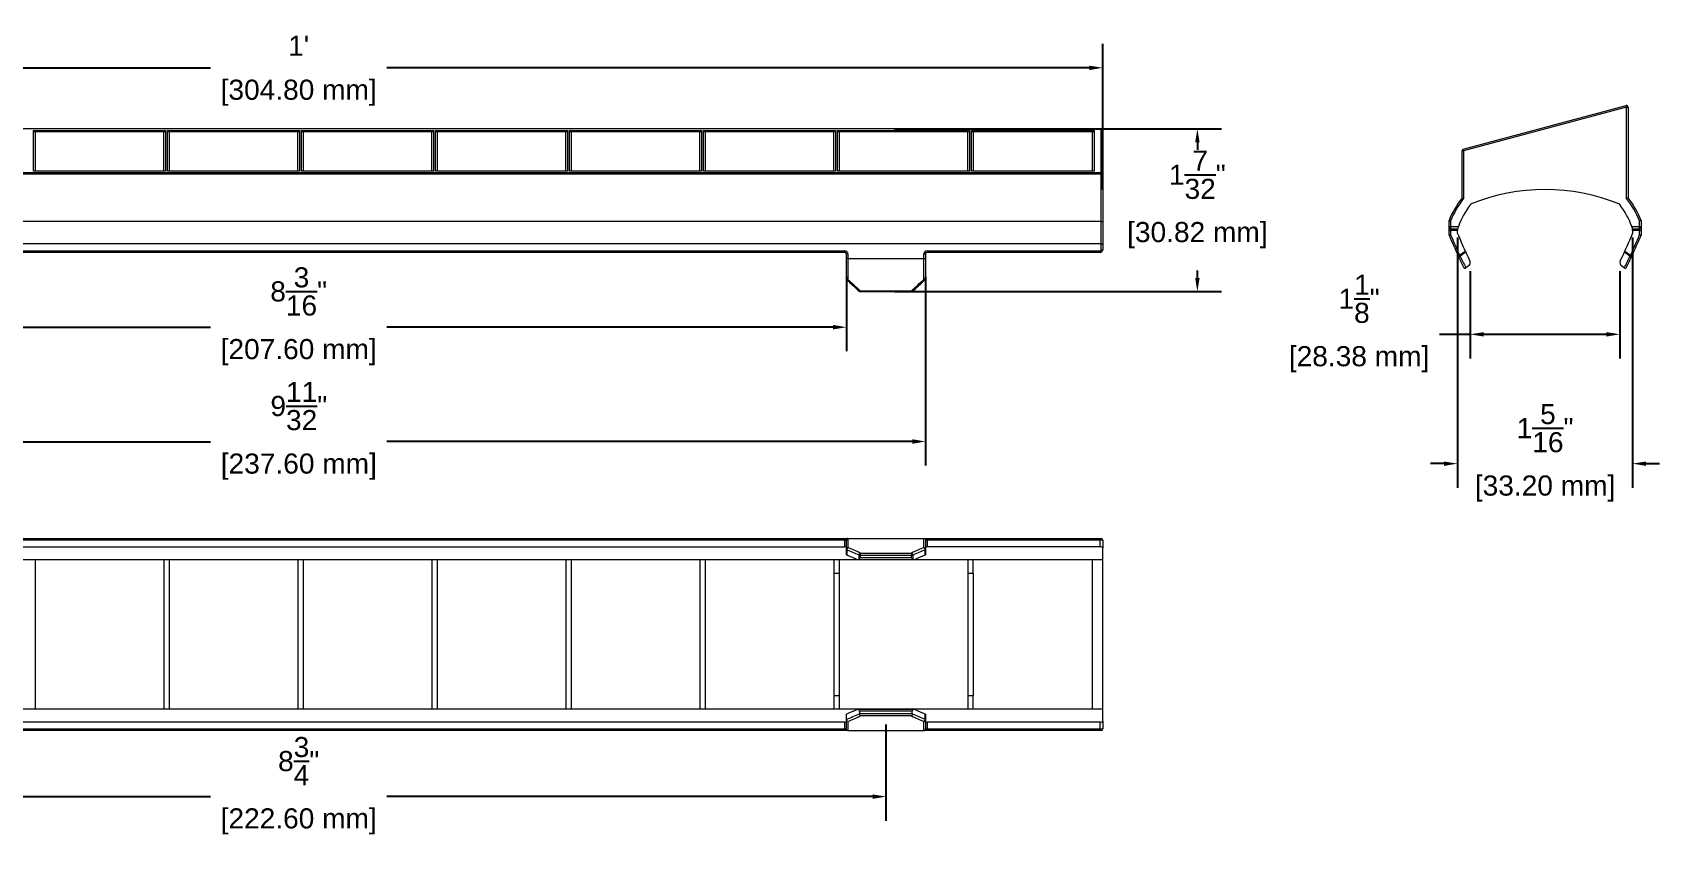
# Model space of a CAD drawing. Header units: inches. Extents: x 0.1 to 20.2, y 3.3 to 17.2.
# Drawn here: x 8.09 to 20.23, y 3.35 to 9.46 of the extents above; entities that cross this region are included whole.
import ezdxf

# ---------------------------------------------------------------- set-up
doc = ezdxf.new("R2010")
doc.units = ezdxf.units.IN
doc.header["$MEASUREMENT"] = 0
doc.layers.get('Defpoints').update_dxf_attribs({"color": 1})
doc.layers.add('Asymetric', color=7, linetype='Continuous')
doc.styles.get("Standard").update_dxf_attribs({"font": 'Arial.ttf'})
doc.dimstyles.new('.1 DIM', dxfattribs={"dimscale": 0, "dimtxt": 0.15, "dimasz": 0.1, "dimexe": 0.18, "dimexo": 0.0625, "dimgap": 0.09, "dimtad": 0, "dimtih": 1, "dimtoh": 1, "dimdec": 5, "dimzin": 0, "dimdsep": 46, "dimlunit": 4, "dimtxsty": 'Standard', "dimcen": 0.09, "dimadec": 0, "dimazin": 0, "dimtfac": 1, "dimtdec": 5, "dimtofl": 0, "dimtmove": 0, "dimatfit": 3, "dimfxl": 1, "dimtolj": 1, "dimtzin": 0, "dimarcsym": 0})

# ---------------------------------------------------------------- blocks, each defined once
blk = doc.blocks.new('*D4')
at = {"layer": 'Defpoints', "color": 0, "lineweight": -2, "transparency": 16777216}
for p, q in [((4.072, 8.285), (4.072, 9.374)), ((16.072, 8.285), (16.072, 9.374)), ((4.172, 9.194), (9.414, 9.194)), ((15.972, 9.194), (10.73, 9.194))]:
    blk.add_line(p, q, dxfattribs=at)
at = {"layer": 'Defpoints', "color": 0, "transparency": 16777216}
for p in [(16.072, 9.194), (4.072, 8.222), (16.072, 8.222)]:
    blk.add_point(p, dxfattribs=at)
for points in [[(4.172, 9.21), (4.172, 9.177), (4.072, 9.194)], [(15.972, 9.21), (15.972, 9.177), (16.072, 9.194)]]:
    blk.add_solid(points, dxfattribs=at)
at = {"layer": 'Defpoints', "color": 0, "transparency": 16777216, "char_height": 0.15, "attachment_point": 5}
for s, insert in [("\\A1;1'", (10.072, 9.359)), ('\\A1;[304.80 mm]', (10.072, 9.008))]:
    blk.add_mtext(s, dxfattribs=dict(at, insert=insert))
blk = doc.blocks.new('*D6')
at = {"layer": 'Defpoints', "color": 0, "lineweight": -2, "transparency": 16777216}
for p, q in [((14.517, 8.738), (16.958, 8.738)), ((16.778, 8.638), (16.778, 8.581)), ((16.778, 7.625), (16.778, 7.682)), ((14.517, 7.525), (16.958, 7.525))]:
    blk.add_line(p, q, dxfattribs=at)
at = {"layer": 'Defpoints', "color": 0, "transparency": 16777216}
for p in [(14.454, 8.738), (16.778, 8.738), (14.454, 7.525)]:
    blk.add_point(p, dxfattribs=at)
for points in [[(16.762, 8.638), (16.795, 8.638), (16.778, 8.738)], [(16.762, 7.625), (16.795, 7.625), (16.778, 7.525)]]:
    blk.add_solid(points, dxfattribs=at)
at = {"layer": 'Defpoints', "color": 0, "transparency": 16777216, "char_height": 0.15, "attachment_point": 5}
for s, insert in [('\\A1;1{\\H1x;\\S7/32;}"', (16.778, 8.396)), ('\\A1;[30.82 mm]', (16.778, 7.946))]:
    blk.add_mtext(s, dxfattribs=dict(at, insert=insert))
blk = doc.blocks.new('*D7')
at = {"layer": 'Defpoints', "color": 0, "lineweight": -2, "transparency": 16777216}
for p, q in [((5.986, 7.635), (5.986, 7.079)), ((14.159, 7.635), (14.159, 7.079)), ((6.086, 7.259), (9.414, 7.259)), ((14.059, 7.259), (10.73, 7.259))]:
    blk.add_line(p, q, dxfattribs=at)
at = {"layer": 'Defpoints', "color": 0, "transparency": 16777216}
for p in [(5.986, 7.697), (14.159, 7.697), (5.986, 7.259)]:
    blk.add_point(p, dxfattribs=at)
for points in [[(6.086, 7.276), (6.086, 7.242), (5.986, 7.259)], [(14.059, 7.276), (14.059, 7.242), (14.159, 7.259)]]:
    blk.add_solid(points, dxfattribs=at)
at = {"layer": 'Defpoints', "color": 0, "transparency": 16777216, "char_height": 0.15, "attachment_point": 5}
for s, insert in [('\\A1;8{\\H1x;\\S3/16;}"', (10.072, 7.526)), ('\\A1;[207.60 mm]', (10.072, 7.073))]:
    blk.add_mtext(s, dxfattribs=dict(at, insert=insert))
blk = doc.blocks.new('*D8')
at = {"layer": 'Defpoints', "color": 0, "lineweight": -2, "transparency": 16777216}
for p, q in [((5.69, 4.296), (5.69, 3.577)), ((14.454, 4.296), (14.454, 3.577)), ((5.79, 3.757), (9.414, 3.757)), ((14.354, 3.757), (10.73, 3.757))]:
    blk.add_line(p, q, dxfattribs=at)
at = {"layer": 'Defpoints', "color": 0, "transparency": 16777216}
for p in [(5.69, 4.358), (14.454, 4.358), (14.454, 3.757)]:
    blk.add_point(p, dxfattribs=at)
for points in [[(5.79, 3.774), (5.79, 3.74), (5.69, 3.757)], [(14.354, 3.774), (14.354, 3.74), (14.454, 3.757)]]:
    blk.add_solid(points, dxfattribs=at)
at = {"layer": 'Defpoints', "color": 0, "transparency": 16777216, "char_height": 0.15, "attachment_point": 5}
for s, insert in [('\\A1;8{\\H1x;\\S3/4;}"', (10.072, 4.022)), ('\\A1;[222.60 mm]', (10.072, 3.572))]:
    blk.add_mtext(s, dxfattribs=dict(at, insert=insert))
blk = doc.blocks.new('*D17')
at = {"layer": 'Defpoints', "color": 0, "lineweight": -2, "transparency": 16777216}
for p, q in [((5.395, 7.631), (5.396, 6.223)), ((14.749, 7.635), (14.75, 6.226)), ((5.496, 6.403), (9.415, 6.404)), ((14.65, 6.406), (10.731, 6.405))]:
    blk.add_line(p, q, dxfattribs=at)
at = {"layer": 'Defpoints', "color": 0, "transparency": 16777216}
for p in [(5.395, 7.694), (14.749, 7.697), (5.396, 6.403)]:
    blk.add_point(p, dxfattribs=at)
for points in [[(5.496, 6.419), (5.496, 6.386), (5.396, 6.403)], [(14.65, 6.423), (14.65, 6.389), (14.75, 6.406)]]:
    blk.add_solid(points, dxfattribs=at)
at = {"layer": 'Defpoints', "color": 0, "transparency": 16777216, "char_height": 0.15, "attachment_point": 5}
for s, insert in [('\\A1;9{\\H1x;\\S11/32;}"', (10.073, 6.671)), ('\\A1;[237.60 mm]', (10.073, 6.219))]:
    blk.add_mtext(s, dxfattribs=dict(at, insert=insert))
blk = doc.blocks.new('*D18')
at = {"layer": 'Defpoints', "color": 0, "lineweight": -2, "transparency": 16777216}
for p, q in [((18.719, 7.929), (18.719, 6.061)), ((20.026, 7.929), (20.026, 6.061)), ((18.619, 6.241), (18.519, 6.241)), ((20.126, 6.241), (20.226, 6.241))]:
    blk.add_line(p, q, dxfattribs=at)
at = {"layer": 'Defpoints', "color": 0, "transparency": 16777216}
for p in [(18.719, 7.991), (20.026, 7.991), (18.719, 6.241)]:
    blk.add_point(p, dxfattribs=at)
for points in [[(18.619, 6.257), (18.619, 6.224), (18.719, 6.241)], [(20.126, 6.257), (20.126, 6.224), (20.026, 6.241)]]:
    blk.add_solid(points, dxfattribs=at)
at = {"layer": 'Defpoints', "color": 0, "transparency": 16777216, "char_height": 0.15, "attachment_point": 5}
for s, insert in [('\\A1;1{\\H1x;\\S5/16;}"', (19.373, 6.506)), ('\\A1;[33.20 mm]', (19.373, 6.055))]:
    blk.add_mtext(s, dxfattribs=dict(at, insert=insert))
blk = doc.blocks.new('*D19')
at = {"layer": 'Defpoints', "color": 0, "lineweight": -2, "transparency": 16777216}
for p, q in [((18.814, 7.677), (18.814, 7.026)), ((19.931, 7.677), (19.931, 7.026)), ((18.584, 7.206), (18.814, 7.206)), ((18.914, 7.206), (19.831, 7.206))]:
    blk.add_line(p, q, dxfattribs=at)
at = {"layer": 'Defpoints', "color": 0, "transparency": 16777216}
for p in [(18.814, 7.74), (19.931, 7.74), (19.931, 7.206)]:
    blk.add_point(p, dxfattribs=at)
for points in [[(18.914, 7.222), (18.914, 7.189), (18.814, 7.206)], [(19.831, 7.222), (19.831, 7.189), (19.931, 7.206)]]:
    blk.add_solid(points, dxfattribs=at)
at = {"layer": 'Defpoints', "color": 0, "transparency": 16777216, "char_height": 0.15, "attachment_point": 5}
for s, insert in [('\\A1;1{\\H1x;\\S1/8;}"', (17.985, 7.471)), ('\\A1;[28.38 mm]', (17.985, 7.02))]:
    blk.add_mtext(s, dxfattribs=dict(at, insert=insert))

msp = doc.modelspace()

# ---------------------------------------------------------------- linework, layer by layer
at = {"layer": 'Asymetric', "linetype": 'Continuous', "lineweight": 15}
for p, q in [((18.761858, 8.586182), (19.977784, 8.911988)), ((19.98084, 8.90058), (18.764915, 8.574774)), ((19.98084, 8.21875), (19.98084, 8.90058)), ((19.98084, 8.90058), (19.992652, 8.90058)), ((19.992652, 8.90058), (19.992652, 8.222879)), ((16.060398, 8.738113), (4.08402, 8.738113)), ((16.060398, 8.73771), (4.08402, 8.73771)), ((8.093863, 8.727161), (9.078115, 8.727161)), ((8.093863, 8.422453), (8.093863, 8.727161)), ((9.066706, 8.715753), (8.105271, 8.715753)), ((8.105674, 8.712588), (8.105674, 8.422856)), ((9.066304, 8.422856), (9.066304, 8.712588)), ((9.078115, 8.727161), (9.078115, 8.422453)), ((9.093863, 8.727161), (10.078115, 8.727161)), ((9.093863, 8.422453), (9.093863, 8.727161)), ((10.066706, 8.715753), (9.105271, 8.715753)), ((9.105674, 8.712588), (9.105674, 8.422856)), ((10.066304, 8.422856), (10.066304, 8.712588)), ((10.078115, 8.727161), (10.078115, 8.422453)), ((10.093863, 8.727161), (11.078115, 8.727161)), ((10.093863, 8.422453), (10.093863, 8.727161)), ((11.066706, 8.715753), (10.105271, 8.715753)), ((10.105674, 8.712588), (10.105674, 8.422856)), ((11.066304, 8.422856), (11.066304, 8.712588)), ((11.078115, 8.727161), (11.078115, 8.422453)), ((11.093863, 8.727161), (12.078114, 8.727161)), ((11.093863, 8.422453), (11.093863, 8.727161)), ((12.066706, 8.715753), (11.105271, 8.715753)), ((11.105674, 8.712588), (11.105674, 8.422856)), ((12.066304, 8.422856), (12.066304, 8.712588)), ((12.078114, 8.727161), (12.078114, 8.422453)), ((12.093863, 8.727161), (13.078115, 8.727161)), ((12.093863, 8.422453), (12.093863, 8.727161)), ((13.066706, 8.715753), (12.105271, 8.715753)), ((12.105674, 8.712588), (12.105674, 8.422856)), ((13.066303, 8.422856), (13.066303, 8.712588)), ((13.078115, 8.727161), (13.078115, 8.422453)), ((13.093863, 8.727161), (14.078115, 8.727161)), ((13.093863, 8.422453), (13.093863, 8.727161)), ((14.066706, 8.715753), (13.105271, 8.715753)), ((13.105674, 8.712588), (13.105674, 8.422856)), ((14.066304, 8.422856), (14.066304, 8.712588)), ((14.078115, 8.727161), (14.078115, 8.422453)), ((14.093863, 8.727161), (15.078114, 8.727161)), ((14.093863, 8.422453), (14.093863, 8.727161)), ((15.066706, 8.715753), (14.105271, 8.715753)), ((14.105673, 8.712588), (14.105673, 8.422856)), ((15.066303, 8.422856), (15.066303, 8.712588)), ((15.078114, 8.727161), (15.078114, 8.422453)), ((15.093863, 8.727161), (16.007642, 8.727161)), ((15.093863, 8.422453), (15.093863, 8.727161)), ((15.996234, 8.715753), (15.105271, 8.715753)), ((15.105673, 8.712588), (15.105673, 8.422856)), ((15.995831, 8.422856), (15.995831, 8.712588)), ((16.007642, 8.727161), (16.007642, 8.422453)), ((16.060398, 8.738113), (16.060398, 8.73771)), ((16.060398, 8.411904), (16.060398, 8.73771)), ((16.072209, 8.726302), (16.072209, 8.400496)), ((18.753104, 8.222879), (18.753104, 8.574774)), ((18.764915, 8.574774), (18.753104, 8.574774)), ((18.764915, 8.574774), (18.764915, 8.21875)), ((4.08402, 8.411904), (16.060398, 8.411904)), ((16.060398, 8.400496), (4.08402, 8.400496)), ((9.078115, 8.422453), (8.093863, 8.422453)), ((9.075058, 8.422856), (8.09692, 8.422856)), ((10.078115, 8.422453), (9.093863, 8.422453)), ((10.075058, 8.422856), (9.09692, 8.422856)), ((11.078115, 8.422453), (10.093863, 8.422453)), ((11.075058, 8.422856), (10.09692, 8.422856)), ((12.078114, 8.422453), (11.093863, 8.422453)), ((12.075058, 8.422856), (11.09692, 8.422856)), ((13.078115, 8.422453), (12.093863, 8.422453)), ((13.075058, 8.422856), (12.09692, 8.422856)), ((14.078115, 8.422453), (13.093863, 8.422453)), ((14.075057, 8.422856), (13.096919, 8.422856)), ((15.078114, 8.422453), (14.093863, 8.422453)), ((15.075057, 8.422856), (14.096919, 8.422856)), ((16.007642, 8.422453), (15.093863, 8.422453)), ((16.004585, 8.422856), (15.096919, 8.422856)), ((16.060398, 8.411904), (16.060398, 8.400496)), ((16.060398, 8.048601), (16.060398, 8.400496)), ((16.072209, 8.400496), (16.060398, 8.400496)), ((16.072209, 8.400496), (16.072209, 8.044472)), ((18.816096, 8.175767), (18.816096, 8.173027)), ((19.929659, 8.173027), (19.929659, 8.175767)), ((16.060398, 8.048601), (4.08402, 8.048601)), ((16.060398, 7.879759), (16.060398, 8.048601)), ((16.072209, 8.044472), (16.072209, 7.87753)), ((18.656342, 8.011076), (18.656342, 8.054037)), ((18.668154, 8.051808), (18.668154, 8.011076)), ((20.077602, 8.011076), (20.077602, 8.051808)), ((20.089413, 8.054037), (20.089413, 8.011076)), ((18.656342, 8.003201), (18.656342, 8.011076)), ((18.656342, 8.011076), (18.668154, 8.011076)), ((18.656342, 7.979579), (18.656342, 8.003201)), ((18.656342, 7.979579), (18.668154, 7.979579)), ((18.656342, 7.945901), (18.656342, 7.979579)), ((18.668154, 8.011076), (18.668154, 7.99139)), ((18.668154, 8.011076), (18.726024, 8.011076)), ((18.719335, 7.99139), (18.668154, 7.99139)), ((18.668154, 7.99139), (18.668154, 7.979579)), ((18.719335, 7.979579), (18.668154, 7.979579)), ((18.668154, 7.979579), (18.668154, 7.948254)), ((18.719335, 7.99139), (18.719335, 7.979579)), ((18.719335, 7.958489), (18.719335, 7.979579)), ((20.019732, 8.011076), (20.077602, 8.011076)), ((20.077602, 7.99139), (20.026421, 7.99139)), ((20.026421, 7.979579), (20.026421, 7.99139)), ((20.077602, 7.979579), (20.026421, 7.979579)), ((20.026421, 7.979579), (20.026421, 7.958489)), ((20.077602, 7.99139), (20.077602, 8.011076)), ((20.077602, 8.011076), (20.089413, 8.011076)), ((20.077602, 7.979579), (20.077602, 7.99139)), ((20.077602, 7.979579), (20.089413, 7.979579)), ((20.077602, 7.948254), (20.077602, 7.979579)), ((20.089413, 8.011076), (20.089413, 8.003201)), ((20.089413, 8.003201), (20.089413, 7.979579)), ((20.089413, 7.979579), (20.089413, 7.945901)), ((16.060398, 7.879759), (4.08402, 7.879759)), ((5.997504, 7.828924), (14.146914, 7.828924)), ((14.146914, 7.817113), (5.997504, 7.817113)), ((14.146914, 7.828924), (14.146914, 7.817113)), ((14.158725, 7.773976), (14.158725, 7.805302)), ((14.170536, 7.805302), (14.158725, 7.805302)), ((14.158725, 7.620811), (14.158725, 7.773976)), ((14.170536, 7.805302), (14.170536, 7.771623)), ((14.170536, 7.771623), (14.737563, 7.771623)), ((14.170536, 7.771623), (14.170536, 7.61585)), ((14.737563, 7.771623), (14.737563, 7.805302)), ((14.737563, 7.805302), (14.749374, 7.805302)), ((14.737563, 7.61585), (14.737563, 7.771623)), ((14.749374, 7.805302), (14.749374, 7.773976)), ((14.749374, 7.773976), (14.749374, 7.620811)), ((14.761185, 7.828924), (16.052524, 7.828924)), ((14.761185, 7.828924), (14.761185, 7.817113)), ((16.052524, 7.817113), (14.761185, 7.817113)), ((16.052524, 7.828924), (16.052524, 7.817113)), ((16.060398, 7.836798), (16.060398, 7.879759)), ((16.060398, 7.836798), (16.072209, 7.836798)), ((16.072209, 7.87753), (16.072209, 7.836798)), ((18.735362, 7.795089), (18.777187, 7.826607)), ((18.780764, 7.818845), (18.740388, 7.788419)), ((20.005368, 7.788419), (19.964991, 7.818845)), ((19.968568, 7.826607), (20.010394, 7.795089)), ((18.780555, 7.704109), (18.811167, 7.727176)), ((18.801788, 7.715777), (18.782637, 7.701346)), ((19.963119, 7.701346), (19.943968, 7.715777)), ((14.158449, 7.615918), (14.161069, 7.613489)), ((14.158725, 7.617354), (14.158725, 7.620811)), ((14.158725, 7.616444), (14.159307, 7.615133)), ((14.254098, 7.527782), (14.258156, 7.524051)), ((14.262042, 7.531302), (14.646057, 7.531302)), ((14.262042, 7.531302), (14.262042, 7.52469)), ((14.646057, 7.531302), (14.646057, 7.52469)), ((14.257412, 7.524924), (14.257616, 7.524746)), ((14.257616, 7.52469), (14.262042, 7.52469)), ((14.262042, 7.52469), (14.646057, 7.52469)), ((14.646057, 7.52469), (14.650483, 7.52469)), ((14.649964, 7.52407), (14.652833, 7.526697)), ((5.997504, 5.682894), (14.146914, 5.682894)), ((14.146914, 5.671083), (5.997504, 5.671083)), ((5.997504, 5.619902), (14.146914, 5.619902)), ((14.146914, 5.682894), (14.146914, 5.671083)), ((14.146914, 5.682894), (14.170536, 5.682894)), ((14.158725, 5.671083), (14.146914, 5.671083)), ((14.146914, 5.619902), (14.146914, 5.671083)), ((14.158725, 5.619902), (14.146914, 5.619902)), ((14.158725, 5.603875), (14.158725, 5.671083)), ((14.158725, 5.562049), (14.158725, 5.603875)), ((14.162184, 5.598849), (14.162184, 5.558472)), ((14.170536, 5.682894), (14.170536, 5.614593)), ((14.170536, 5.682894), (14.737563, 5.682894)), ((14.737563, 5.614593), (14.737563, 5.682894)), ((14.737563, 5.682894), (14.761185, 5.682894)), ((14.745915, 5.558472), (14.745915, 5.598849)), ((14.749374, 5.671083), (14.749374, 5.603875)), ((14.761185, 5.671083), (14.749374, 5.671083)), ((14.761185, 5.619902), (14.749374, 5.619902)), ((14.749374, 5.603875), (14.749374, 5.562049)), ((14.761185, 5.682894), (14.761185, 5.671083)), ((14.761185, 5.682894), (16.052524, 5.682894)), ((14.761185, 5.671083), (14.761185, 5.619902)), ((16.052524, 5.671083), (14.761185, 5.671083)), ((16.052524, 5.619902), (14.761185, 5.619902)), ((16.052524, 5.682894), (16.052524, 5.671083)), ((16.052524, 5.682894), (16.060398, 5.682894)), ((16.052524, 5.619902), (16.052524, 5.671083)), ((16.072209, 5.671083), (16.052524, 5.671083)), ((16.072209, 5.671083), (16.072209, 5.613212)), ((16.072209, 5.52314), (16.072209, 5.613212)), ((16.072209, 5.52314), (4.072209, 5.52314)), ((8.105674, 5.52314), (8.105674, 4.409577)), ((9.066304, 5.52314), (9.066304, 4.409577)), ((9.105674, 5.52314), (9.105674, 4.409577)), ((10.066304, 5.52314), (10.066304, 4.409577)), ((10.105674, 5.52314), (10.105674, 4.409577)), ((11.066304, 5.52314), (11.066304, 4.409577)), ((11.105674, 5.52314), (11.105674, 4.409577)), ((12.066304, 5.52314), (12.066304, 4.409577)), ((12.105674, 5.52314), (12.105674, 4.409577)), ((13.066303, 5.52314), (13.066303, 4.409577)), ((13.105674, 5.52314), (13.105674, 4.409577)), ((14.066304, 5.52314), (14.066304, 5.42502)), ((14.105673, 5.52314), (14.105673, 5.42502)), ((14.244609, 5.524907), (14.663491, 5.524907)), ((14.253691, 5.52807), (14.253691, 5.558681)), ((14.262042, 5.574313), (14.646057, 5.574313)), ((14.262042, 5.574313), (14.262042, 5.556599)), ((14.646057, 5.556599), (14.262042, 5.556599)), ((14.262042, 5.556599), (14.262042, 5.537449)), ((14.646057, 5.537449), (14.262042, 5.537449)), ((14.646057, 5.574313), (14.646057, 5.556599)), ((14.646057, 5.537449), (14.646057, 5.556599)), ((14.654408, 5.558681), (14.654408, 5.52807)), ((15.066303, 5.52314), (15.066303, 5.42502)), ((15.105673, 5.42502), (15.105673, 5.52314)), ((15.995831, 4.409577), (15.995831, 5.52314)), ((16.072209, 4.409577), (16.072209, 5.52314)), ((14.066304, 5.42502), (14.066304, 4.507697)), ((14.066304, 5.42502), (14.105673, 5.42502)), ((14.105673, 5.42502), (14.105673, 4.507697)), ((15.066303, 5.42502), (15.105673, 5.42502)), ((15.066303, 5.42502), (15.066303, 4.507697)), ((15.105673, 5.42502), (15.105673, 4.507697)), ((14.105673, 4.507697), (14.066304, 4.507697)), ((14.066304, 4.507697), (14.066304, 4.409577)), ((14.105673, 4.507697), (14.105673, 4.409577)), ((15.105673, 4.507697), (15.066303, 4.507697)), ((15.066303, 4.507697), (15.066303, 4.409577)), ((15.105673, 4.409577), (15.105673, 4.507697)), ((16.072209, 4.409577), (4.072209, 4.409577)), ((14.158725, 4.332383), (14.158725, 4.372761)), ((14.663491, 4.407809), (14.244609, 4.407809)), ((14.25715, 4.395268), (14.25715, 4.376117)), ((14.650949, 4.395268), (14.25715, 4.395268)), ((14.25715, 4.376117), (14.650949, 4.376117)), ((14.650949, 4.376117), (14.650949, 4.395268)), ((14.745915, 4.333868), (14.745915, 4.374245)), ((14.749374, 4.370668), (14.749374, 4.328842)), ((16.072209, 4.319504), (16.072209, 4.409577)), ((14.146914, 4.312815), (5.997504, 4.312815)), ((5.997504, 4.261634), (14.146914, 4.261634)), ((14.146914, 4.249823), (5.997504, 4.249823)), ((14.146914, 4.261634), (14.146914, 4.312815)), ((14.146914, 4.312815), (14.158725, 4.312815)), ((14.146914, 4.261634), (14.158725, 4.261634)), ((14.146914, 4.261634), (14.146914, 4.249823)), ((14.170536, 4.249823), (14.146914, 4.249823)), ((14.158725, 4.261634), (14.158725, 4.330866)), ((14.170536, 4.318123), (14.170536, 4.249823)), ((14.170536, 4.249823), (14.737563, 4.249823)), ((14.646057, 4.358404), (14.262042, 4.358404)), ((14.737563, 4.249823), (14.737563, 4.318123)), ((14.761185, 4.249823), (14.737563, 4.249823)), ((14.749374, 4.328842), (14.749374, 4.261634)), ((14.749374, 4.312815), (14.761185, 4.312815)), ((14.749374, 4.261634), (14.761185, 4.261634)), ((14.761185, 4.312815), (14.761185, 4.261634)), ((16.052524, 4.312815), (14.761185, 4.312815)), ((14.761185, 4.261634), (14.761185, 4.249823)), ((14.761185, 4.261634), (16.052524, 4.261634)), ((16.052524, 4.249823), (14.761185, 4.249823)), ((16.052524, 4.261634), (16.052524, 4.312815)), ((16.052524, 4.261634), (16.052524, 4.249823)), ((16.052524, 4.261634), (16.072209, 4.261634)), ((16.060398, 4.249823), (16.052524, 4.249823)), ((16.072209, 4.319504), (16.072209, 4.261634))]:
    msp.add_line(p, q, dxfattribs=at)
at = {"layer": 'Asymetric', "linetype": 'Continuous', "lineweight": 15, "flags": 128}
for points in [[(19.98084, 8.90058), (19.980244, 8.902805), (19.979671, 8.904946), (19.979142, 8.906918), (19.978679, 8.908647), (19.978299, 8.910066), (19.978016, 8.91112), (19.977842, 8.911769), (19.977784, 8.911988)], [(18.764915, 8.574774), (18.764319, 8.576999), (18.763746, 8.579139), (18.763217, 8.581112), (18.762754, 8.582841), (18.762374, 8.584259), (18.762091, 8.585314), (18.761917, 8.585963), (18.761858, 8.586182)], [(18.724643, 7.790128), (18.724849, 7.790223), (18.725459, 7.790506), (18.726449, 7.790964), (18.727782, 7.791581), (18.729407, 7.792333), (18.73126, 7.79319), (18.73327, 7.794121), (18.735362, 7.795089)], [(18.724643, 7.790128), (18.72563, 7.788643), (18.727065, 7.787456), (18.728882, 7.78662), (18.730998, 7.786174), (18.733315, 7.786138), (18.735726, 7.786516), (18.73812, 7.787288), (18.740388, 7.788419)], [(18.740388, 7.788419), (18.739871, 7.789105), (18.739311, 7.789848), (18.738712, 7.790642), (18.738082, 7.791479), (18.737425, 7.792351), (18.736748, 7.793249), (18.736058, 7.794164), (18.735362, 7.795089)], [(20.010394, 7.795089), (20.009698, 7.794164), (20.009008, 7.793249), (20.008331, 7.792351), (20.007674, 7.791479), (20.007044, 7.790642), (20.006445, 7.789848), (20.005885, 7.789105), (20.005368, 7.788419)], [(20.005368, 7.788419), (20.007635, 7.787288), (20.01003, 7.786516), (20.012441, 7.786138), (20.014758, 7.786174), (20.016874, 7.78662), (20.018691, 7.787456), (20.020126, 7.788643), (20.021113, 7.790128)], [(20.010394, 7.795089), (20.012485, 7.794121), (20.014496, 7.79319), (20.016349, 7.792333), (20.017974, 7.791581), (20.019307, 7.790964), (20.020297, 7.790506), (20.020907, 7.790223), (20.021113, 7.790128)], [(18.764924, 7.70558), (18.765934, 7.704126), (18.767378, 7.702973), (18.769191, 7.702173), (18.771291, 7.701763), (18.773582, 7.70176), (18.775962, 7.702165), (18.778322, 7.70296), (18.780555, 7.704109)], [(18.782637, 7.701346), (18.782603, 7.701391), (18.7825, 7.701527), (18.782331, 7.701752), (18.782096, 7.702064), (18.781798, 7.70246), (18.781439, 7.702936), (18.781024, 7.703487), (18.780555, 7.704109)], [(14.170536, 7.61585), (14.168232, 7.615945), (14.166016, 7.616228), (14.163974, 7.616686), (14.162184, 7.617303), (14.160715, 7.618055), (14.159624, 7.618913), (14.158952, 7.619843), (14.158725, 7.620811)], [(14.170536, 7.61585), (14.168734, 7.614366), (14.167014, 7.613178), (14.165457, 7.612342), (14.164134, 7.611896), (14.163106, 7.611861), (14.1625, 7.612155)], [(14.262042, 7.531302), (14.26026, 7.529848), (14.258559, 7.528695), (14.257014, 7.527896), (14.255698, 7.527485), (14.254668, 7.527482), (14.254073, 7.527783)], [(14.646057, 7.531302), (14.647839, 7.529848), (14.649541, 7.528695), (14.651085, 7.527896), (14.652401, 7.527485), (14.653431, 7.527482), (14.654026, 7.527783)], [(14.737563, 7.61585), (14.739867, 7.615945), (14.742083, 7.616228), (14.744125, 7.616686), (14.745915, 7.617303), (14.747384, 7.618055), (14.748475, 7.618913), (14.749147, 7.619843), (14.749374, 7.620811)], [(14.737563, 7.61585), (14.739366, 7.614366), (14.741085, 7.613178), (14.742642, 7.612342), (14.743965, 7.611896), (14.744993, 7.611861), (14.745598, 7.612154)]]:
    msp.add_lwpolyline(points, dxfattribs=at)
at = {"layer": 'Asymetric', "linetype": 'Continuous', "lineweight": 15}
for centre, radius, start, end in [((19.98084, 8.90058), 0.011811, 0, 105), ((16.060595, 8.726097), 0.011615, 1.0119195, 90.9747171), ((18.764915, 8.574774), 0.011811, 105, 180), ((16.060595, 8.400291), 0.011615, 1.0119242, 90.9750804), ((19.372878, 6.825421), 1.46063, 67.5924182, 112.4075818), ((19.266828, 7.816321), 0.655135, 141.6421119, 158.7246365), ((19.266828, 7.816321), 0.643324, 141.2776918, 158.5279267), ((19.266828, 7.816321), 0.574803, 141.6421119, 160.1949981), ((19.478928, 7.816321), 0.574803, 19.8050019, 38.3578881), ((19.478928, 7.816321), 0.643324, 21.4720733, 38.7223082), ((19.478928, 7.816321), 0.655135, 21.2753635, 38.3578881), ((18.668154, 8.003201), 0.011811, 180, 270), ((22.536928, 9.554525), 4.200787, 202.5155375, 204.8355872), ((22.536928, 9.554525), 4.188976, 202.5476725, 204.8355872), ((22.536928, 9.554525), 4.137795, 202.6885316, 204.6827771), ((16.208828, 9.554525), 4.137795, 335.3172229, 337.3114684), ((16.208828, 9.554525), 4.188976, 335.1644128, 337.4523275), ((16.208828, 9.554525), 4.200787, 335.1644128, 337.4844625), ((20.077602, 8.003201), 0.011811, 270, 0), ((14.146914, 7.805302), 0.023622, 0, 90), ((14.146914, 7.805302), 0.011811, 0, 90), ((14.761185, 7.805302), 0.023622, 90, 180), ((14.761185, 7.805302), 0.011811, 90, 180), ((16.052524, 7.836798), 0.007874, 270, 0), ((16.052524, 7.836798), 0.019685, 270, 0), ((22.536928, 9.554525), 4.200787, 204.8355872, 206.1129741), ((22.541954, 9.547855), 4.188976, 204.8355872, 206.1129741), ((22.536928, 9.554525), 4.137795, 204.80112, 205.8152735), ((16.208828, 9.554525), 4.137795, 334.1847265, 335.19888), ((16.203802, 9.547855), 4.188976, 333.8391034, 335.1644128), ((16.208828, 9.554525), 4.200787, 333.8870259, 335.1644128), ((18.775529, 7.710779), 0.011811, 206.1129741, 307), ((18.782833, 7.740931), 0.031496, 334.1060066, 21.8149669), ((19.962923, 7.740931), 0.031496, 158.1850331, 233), ((19.970227, 7.710779), 0.011811, 233, 236.2048731), ((14.170536, 7.620811), 0.011811, 180, 227.1275619), ((14.262042, 7.536501), 0.011811, 227.5606564, 270), ((14.646057, 7.536501), 0.011811, 270, 312.4393436), ((14.737563, 7.620811), 0.011811, 312.8724381, 0), ((14.170015, 5.603301), 0.011305, 87.3585586, 177.0905066), ((14.164891, 5.604415), 0.00619, 185.0105635, 244.0648594), ((14.177992, 5.600551), 0.0159, 117.967968, 186.1455467), ((14.738084, 5.603301), 0.011305, 2.9094934, 92.6414414), ((14.730106, 5.60055), 0.0159, 353.8560441, 62.0304413), ((14.743207, 5.604416), 0.006191, 295.939215, 354.9853621), ((16.060398, 5.671083), 0.011811, 0, 90), ((14.269776, 5.560134), 0.01615, 118.6096225, 185.1623986), ((14.261717, 5.573085), 0.016489, 240.8729219, 271.1313129), ((14.638324, 5.560134), 0.01615, 354.8369314, 61.3927203), ((14.646383, 5.573085), 0.016489, 268.867774, 299.1270465), ((14.730106, 4.332166), 0.0159, 297.9695587, 6.1439559), ((14.738084, 4.329416), 0.011305, 267.3585586, 357.0905066), ((14.743207, 4.328301), 0.006191, 5.0146379, 64.060785), ((16.060398, 4.261634), 0.011811, 270, 0)]:
    msp.add_arc(centre, radius, start, end, dxfattribs=at)
for centre, major_axis, ratio, start_param, end_param in [((8.093863, 8.715753), (-0.00937, 0.00937), 0.767326988, 4.057890511, 5.36688745), ((8.093863, 8.712588), (0, 0.012228), 0.965925826, 4.71238898, 4.974188368), ((9.078115, 8.712588), (0, -0.012228), 0.965925826, 4.450589593, 4.71238898), ((9.078115, 8.715753), (0.00937, 0.00937), 0.767326988, 0.916297857, 2.225294796), ((9.093863, 8.715753), (-0.00937, 0.00937), 0.767326988, 4.057890511, 5.36688745), ((9.093863, 8.712588), (0, 0.012228), 0.965925826, 4.71238898, 4.974188368), ((10.078115, 8.712588), (0, -0.012228), 0.965925826, 4.450589593, 4.71238898), ((10.078115, 8.715753), (0.00937, 0.00937), 0.767326988, 0.916297857, 2.225294796), ((10.093863, 8.715753), (-0.00937, 0.00937), 0.767326988, 4.057890511, 5.36688745), ((10.093863, 8.712588), (0, 0.012228), 0.965925826, 4.71238898, 4.974188368), ((11.078115, 8.712588), (0, -0.012228), 0.965925826, 4.450589593, 4.71238898), ((11.078115, 8.715753), (0.00937, 0.00937), 0.767326988, 0.916297857, 2.225294796), ((11.093863, 8.715753), (-0.00937, 0.00937), 0.767326988, 4.057890511, 5.36688745), ((11.093863, 8.712588), (0, 0.012228), 0.965925826, 4.71238898, 4.974188368), ((12.078115, 8.712588), (0, -0.012228), 0.965925826, 4.450589593, 4.71238898), ((12.078115, 8.715753), (0.00937, 0.00937), 0.767326988, 0.916297857, 2.225294796), ((12.093863, 8.715753), (-0.00937, 0.00937), 0.767326988, 4.057890511, 5.36688745), ((12.093863, 8.712588), (0, 0.012228), 0.965925826, 4.71238898, 4.974188368), ((13.078115, 8.712588), (0, -0.012228), 0.965925826, 4.450589593, 4.71238898), ((13.078115, 8.715753), (0.00937, 0.00937), 0.767326988, 0.916297857, 2.225294796), ((13.093863, 8.715753), (-0.00937, 0.00937), 0.767326988, 4.057890511, 5.36688745), ((13.093863, 8.712588), (0, 0.012228), 0.965925826, 4.71238898, 4.974188368), ((14.078115, 8.712588), (0, -0.012228), 0.965925826, 4.450589593, 4.71238898), ((14.078115, 8.715753), (0.00937, 0.00937), 0.767326988, 0.916297857, 2.225294796), ((14.093863, 8.715753), (-0.00937, 0.00937), 0.767326988, 4.057890511, 5.36688745), ((14.093863, 8.712588), (0, 0.012228), 0.965925826, 4.71238898, 4.974188368), ((15.078114, 8.712588), (0, -0.012228), 0.965925826, 4.450589593, 4.71238898), ((15.078114, 8.715753), (0.00937, 0.00937), 0.767326988, 0.916297857, 2.225294796), ((15.093863, 8.715753), (-0.00937, 0.00937), 0.767326988, 4.057890511, 5.36688745), ((15.093863, 8.712588), (0, 0.012228), 0.965925826, 4.71238898, 4.974188368), ((16.007642, 8.712588), (0, 0.012228), 0.965925826, 1.308996939, 1.570796327), ((16.007642, 8.715753), (0.00937, 0.00937), 0.767326988, 0.916297857, 2.225294796), ((8.093863, 8.411045), (0.00937, 0.00937), 0.767326988, 0.654498469, 0.916297857), ((9.078115, 8.411045), (-0.00937, 0.00937), 0.767326988, 5.36688745, 5.628686838), ((9.093863, 8.411045), (0.00937, 0.00937), 0.767326988, 0.654498469, 0.916297857), ((10.078115, 8.411045), (-0.00937, 0.00937), 0.767326988, 5.36688745, 5.628686838), ((10.093863, 8.411045), (0.00937, 0.00937), 0.767326988, 0.654498469, 0.916297857), ((11.078115, 8.411045), (-0.00937, 0.00937), 0.767326988, 5.36688745, 5.628686838), ((11.093863, 8.411045), (0.00937, 0.00937), 0.767326988, 0.654498469, 0.916297857), ((12.078115, 8.411045), (-0.00937, 0.00937), 0.767326988, 5.36688745, 5.628686838), ((12.093863, 8.411045), (0.00937, 0.00937), 0.767326988, 0.654498469, 0.916297857), ((13.078115, 8.411045), (-0.00937, 0.00937), 0.767326988, 5.36688745, 5.628686838), ((13.093863, 8.411045), (0.00937, 0.00937), 0.767326988, 0.654498469, 0.916297857), ((14.078115, 8.411045), (-0.00937, 0.00937), 0.767326988, 5.36688745, 5.628686838), ((14.093863, 8.411045), (0.00937, 0.00937), 0.767326988, 0.654498469, 0.916297857), ((15.078114, 8.411045), (-0.00937, 0.00937), 0.767326988, 5.36688745, 5.628686838), ((15.093863, 8.411045), (0.00937, 0.00937), 0.767326988, 0.654498469, 0.916297857), ((16.007642, 8.411045), (-0.00937, 0.00937), 0.767326988, 5.36688745, 5.628686838), ((15.053227, 9.380247), (-3.971093, 3.985118), 0.334593659, 1.682434025, 1.704728633), ((13.854872, 9.380247), (3.971093, 3.985118), 0.334593659, 4.578456674, 4.600751282), ((15.044875, 1.797282), (3.748859, -3.748859), 0.498581608, 2.223323026, 2.245617634), ((15.053227, 1.802308), (-3.74536, 3.762924), 0.498578324, 5.366783867, 5.389078475), ((13.854872, 1.802308), (3.74536, 3.762924), 0.498578324, 0.894106832, 0.91640144), ((13.863224, 1.797282), (3.748859, 3.748859), 0.498581608, 0.89597502, 0.918269628), ((15.036524, 1.802308), (3.703055, -3.703055), 0.498581608, 2.228518881, 2.246219199), ((14.225654, 5.556403), (0.028187, -0.028187), 0.498581608, 5.439930056, 6.272608497), ((14.682445, 5.556403), (0.028187, 0.028187), 0.498581608, 3.152169463, 3.984847904), ((13.871575, 1.802308), (3.703055, 3.703055), 0.498581608, 0.895373455, 0.913073772), ((15.036524, 8.130408), (3.703055, 3.703055), 0.498581608, 4.036110674, 4.054666426), ((15.044875, 8.135434), (3.748859, 3.748859), 0.498581608, 4.036722802, 4.060698686), ((14.225654, 4.376313), (0.028187, 0.028187), 0.498581608, 5.820673055, 7.126440558), ((14.245339, 4.369009), (0.01057, 0.01057), 0.498581608, 5.764737468, 5.820673055), ((14.682445, 4.376313), (0.028187, -0.028187), 0.498581608, 2.298337403, 3.604104905), ((14.66276, 4.369009), (0.01057, -0.01057), 0.498581608, 3.604104905, 3.660040493), ((13.863224, 8.135434), (3.748859, -3.748859), 0.498581608, 5.364079274, 5.387210287), ((13.871575, 8.130408), (3.703055, -3.703055), 0.498581608, 5.370111535, 5.387811853), ((15.053227, 8.130408), (3.74536, 3.762924), 0.498578324, 4.035699486, 4.057994094), ((13.854872, 8.130408), (-3.74536, 3.762924), 0.498578324, 2.225191214, 2.247485821)]:
    msp.add_ellipse(centre, major_axis=major_axis, ratio=ratio, start_param=start_param, end_param=end_param, dxfattribs=at)
for points, knots in [([(18.753104, 8.222879), (18.753104, 8.222879), (18.754477, 8.222402), (18.758888, 8.220863), (18.761927, 8.2198), (18.764915, 8.21875)], [0, 0, 0, 0, 0.5, 0.5, 1, 1, 1, 1]), ([(19.992652, 8.222879), (19.992652, 8.222879), (19.991278, 8.222402), (19.986868, 8.220863), (19.983829, 8.2198), (19.98084, 8.21875)], [0, 0, 0, 0, 0.5, 0.5, 1, 1, 1, 1]), ([(16.060398, 8.048601), (16.063612, 8.048601), (16.066723, 8.048124), (16.071011, 8.046585), (16.072209, 8.045522), (16.072209, 8.044472)], [0, 0, 0, 0, 0.5, 0.5, 1, 1, 1, 1]), ([(18.656342, 8.054037), (18.656342, 8.054037), (18.65765, 8.053791), (18.662022, 8.052968), (18.665105, 8.052386), (18.668154, 8.051808)], [0, 0, 0, 0, 0.5, 0.5, 1, 1, 1, 1]), ([(20.089413, 8.054037), (20.089413, 8.054037), (20.088106, 8.053791), (20.083734, 8.052968), (20.080651, 8.052386), (20.077602, 8.051808)], [0, 0, 0, 0, 0.5, 0.5, 1, 1, 1, 1]), ([(18.656342, 7.945901), (18.656342, 7.945901), (18.657653, 7.946162), (18.662026, 7.947033), (18.665108, 7.947647), (18.668154, 7.948254)], [0, 0, 0, 0, 0.5, 0.5, 1, 1, 1, 1]), ([(18.726024, 8.011076), (18.724212, 8.006045), (18.722511, 8.001072), (18.720053, 7.993664), (18.719335, 7.99139), (18.719335, 7.99139)], [0, 0, 0, 0, 0.5, 0.5, 1, 1, 1, 1]), ([(20.026421, 7.99139), (20.026421, 7.99139), (20.025699, 7.993675), (20.023256, 8.001039), (20.021542, 8.006049), (20.019732, 8.011076)], [0, 0, 0, 0, 0.5, 0.5, 1, 1, 1, 1]), ([(20.089413, 7.945901), (20.089413, 7.945901), (20.088103, 7.946162), (20.08373, 7.947033), (20.080648, 7.947647), (20.077602, 7.948254)], [0, 0, 0, 0, 0.5, 0.5, 1, 1, 1, 1]), ([(14.170536, 7.771623), (14.167385, 7.771623), (14.164313, 7.771884), (14.15998, 7.772755), (14.158725, 7.773369), (14.158725, 7.773976)], [0, 0, 0, 0, 0.5, 0.5, 1, 1, 1, 1]), ([(14.737563, 7.771623), (14.740714, 7.771623), (14.743786, 7.771884), (14.748119, 7.772755), (14.749374, 7.773369), (14.749374, 7.773976)], [0, 0, 0, 0, 0.5, 0.5, 1, 1, 1, 1]), ([(16.060398, 7.879759), (16.063545, 7.879759), (16.066615, 7.879514), (16.070951, 7.87869), (16.072209, 7.878108), (16.072209, 7.87753)], [0, 0, 0, 0, 0.5, 0.5, 1, 1, 1, 1]), ([(18.811167, 7.727176), (18.810026, 7.724826), (18.808659, 7.722736), (18.805519, 7.718945), (18.803716, 7.71723), (18.801788, 7.715777)], [0, 0, 0, 0, 0.5, 0.5, 1, 1, 1, 1]), ([(19.963657, 7.700963), (19.966578, 7.699008), (19.970326, 7.6985), (19.976771, 7.700389), (19.979424, 7.702707), (19.980832, 7.70558)], [0, 0, 0, 0, 0.5, 0.5, 1, 1, 1, 1]), ([(14.1625, 7.612155), (14.170117, 7.605091), (14.200609, 7.576809), (14.231156, 7.548798), (14.254072, 7.527784)], [0, 0, 0, 0, 0.249790803, 1, 1, 1, 1]), ([(14.654027, 7.527784), (14.661672, 7.534781), (14.692227, 7.562747), (14.722729, 7.590983), (14.745599, 7.612155)], [0, 0, 0, 0, 0.250207421, 1, 1, 1, 1]), ([(14.170536, 5.682894), (14.167385, 5.682894), (14.164313, 5.681583), (14.15998, 5.67721), (14.158725, 5.674128), (14.158725, 5.671083)], [0, 0, 0, 0, 0.5, 0.5, 1, 1, 1, 1]), ([(14.737563, 5.682894), (14.740714, 5.682894), (14.743786, 5.681583), (14.748119, 5.67721), (14.749374, 5.674128), (14.749374, 5.671083)], [0, 0, 0, 0, 0.5, 0.5, 1, 1, 1, 1]), ([(16.072209, 5.613212), (16.072209, 5.615024), (16.070245, 5.616725), (16.063059, 5.619183), (16.05788, 5.619902), (16.052524, 5.619902)], [0, 0, 0, 0, 0.5, 0.5, 1, 1, 1, 1]), ([(14.253691, 5.52807), (14.254881, 5.52921), (14.25622, 5.530577), (14.259049, 5.533717), (14.260563, 5.53552), (14.262042, 5.537449)], [0, 0, 0, 0, 0.5, 0.5, 1, 1, 1, 1]), ([(14.654409, 5.52807), (14.653218, 5.52921), (14.651879, 5.530577), (14.64905, 5.533717), (14.647536, 5.53552), (14.646057, 5.537449)], [0, 0, 0, 0, 0.5, 0.5, 1, 1, 1, 1]), ([(14.257131, 4.375579), (14.256935, 4.372658), (14.257436, 4.36891), (14.259338, 4.362465), (14.2607, 4.359812), (14.262042, 4.358404)], [0, 0, 0, 0, 0.5, 0.5, 1, 1, 1, 1]), ([(14.650968, 4.375579), (14.651164, 4.372658), (14.650663, 4.36891), (14.648761, 4.362465), (14.647399, 4.359812), (14.646057, 4.358404)], [0, 0, 0, 0, 0.5, 0.5, 1, 1, 1, 1]), ([(14.158725, 4.330866), (14.158725, 4.32792), (14.160129, 4.32484), (14.164558, 4.32021), (14.167573, 4.318631), (14.170536, 4.318123)], [0, 0, 0, 0, 0.5, 0.5, 1, 1, 1, 1]), ([(14.170536, 4.249823), (14.167385, 4.249823), (14.164313, 4.251134), (14.15998, 4.255507), (14.158725, 4.258588), (14.158725, 4.261634)], [0, 0, 0, 0, 0.5, 0.5, 1, 1, 1, 1]), ([(14.737563, 4.249823), (14.740714, 4.249823), (14.743786, 4.251134), (14.748119, 4.255507), (14.749374, 4.258588), (14.749374, 4.261634)], [0, 0, 0, 0, 0.5, 0.5, 1, 1, 1, 1]), ([(16.052524, 4.312815), (16.057874, 4.312815), (16.063063, 4.313537), (16.070219, 4.315981), (16.072209, 4.317694), (16.072209, 4.319504)], [0, 0, 0, 0, 0.5, 0.5, 1, 1, 1, 1])]:
    msp.add_open_spline(points, degree=3, knots=knots, dxfattribs=at)
for points in [[(18.777187, 7.826607), (18.778515, 7.823719), (18.779811, 7.820909), (18.780764, 7.818845)], [(19.964991, 7.818845), (19.965945, 7.820908), (19.967242, 7.82372), (19.968568, 7.826607)], [(14.162184, 5.558472), (14.159963, 5.559425), (14.158725, 5.560722), (14.158725, 5.562049)], [(14.749374, 5.562049), (14.749374, 5.560722), (14.748137, 5.559425), (14.745915, 5.558472)], [(14.745915, 4.374245), (14.748137, 4.373291), (14.749374, 4.371995), (14.749374, 4.370668)], [(14.158725, 4.330866), (14.158725, 4.331401), (14.158725, 4.331912), (14.158725, 4.332383)]]:
    msp.add_open_spline(points, degree=3, dxfattribs=at)

# ---------------------------------------------------------------- dimensions: what is measured, and where the dimension line sits
at = {"layer": 'Defpoints'}
for base, p1, p2, picture, middle in [((16.072209, 9.193589), (4.072209, 8.222484), (16.072209, 8.222484), '*D4', (10.072209, 9.193589)), ((18.719335, 6.240629), (20.026421, 7.99139), (18.719335, 7.99139), '*D18', (19.372878, 6.240629))]:
    dim = msp.add_linear_dim(base=base, p1=p1, p2=p2, dimstyle='.1 DIM', override={"dimscale": 1, "dimpost": '\\X'}, dxfattribs=at)
    dim.commit()
    dim.dimension.update_dxf_attribs({"geometry": picture, "text_midpoint": middle})
dim = msp.add_linear_dim(base=(16.778169, 8.738113), p1=(14.454049, 7.52469), p2=(14.454049, 8.738113), angle=90, dimstyle='.1 DIM', override={"dimscale": 1, "dimpost": '\\X'}, dxfattribs=at)
dim.commit()
dim.dimension.update_dxf_attribs({"geometry": '*D6', "text_midpoint": (16.778169, 8.131401), "dimtype": 160})
dim = msp.add_aligned_dim(p1=(14.749374, 7.697393), p2=(5.395044, 7.693737), distance=1.291225, dimstyle='.1 DIM', override={"dimscale": 1, "dimpost": '\\X'}, dxfattribs=at)
dim.commit()
dim.dimension.update_dxf_attribs({"geometry": '*D17', "text_midpoint": (10.072714, 6.404341)})
for base, p1, p2, override, picture, middle in [((5.985693, 7.25888), (14.158725, 7.697393), (5.985693, 7.697393), {"dimscale": 1, "dimpost": '\\X'}, '*D7', (10.072209, 7.25888)), ((19.931447, 7.205812), (18.814309, 7.73981), (19.931447, 7.73981), {"dimscale": 1, "dimpost": '\\X', "dimtmove": 1}, '*D19', (17.984537, 7.205812)), ((14.454049, 3.75705), (5.690369, 4.358404), (14.454049, 4.358404), {"dimscale": 1, "dimpost": '\\X'}, '*D8', (10.072209, 3.75705))]:
    dim = msp.add_linear_dim(base=base, p1=p1, p2=p2, dimstyle='.1 DIM', override=override, dxfattribs=at)
    dim.commit()
    dim.dimension.update_dxf_attribs({"geometry": picture, "text_midpoint": middle, "dimtype": 160})

doc.saveas('drawing.dxf')
